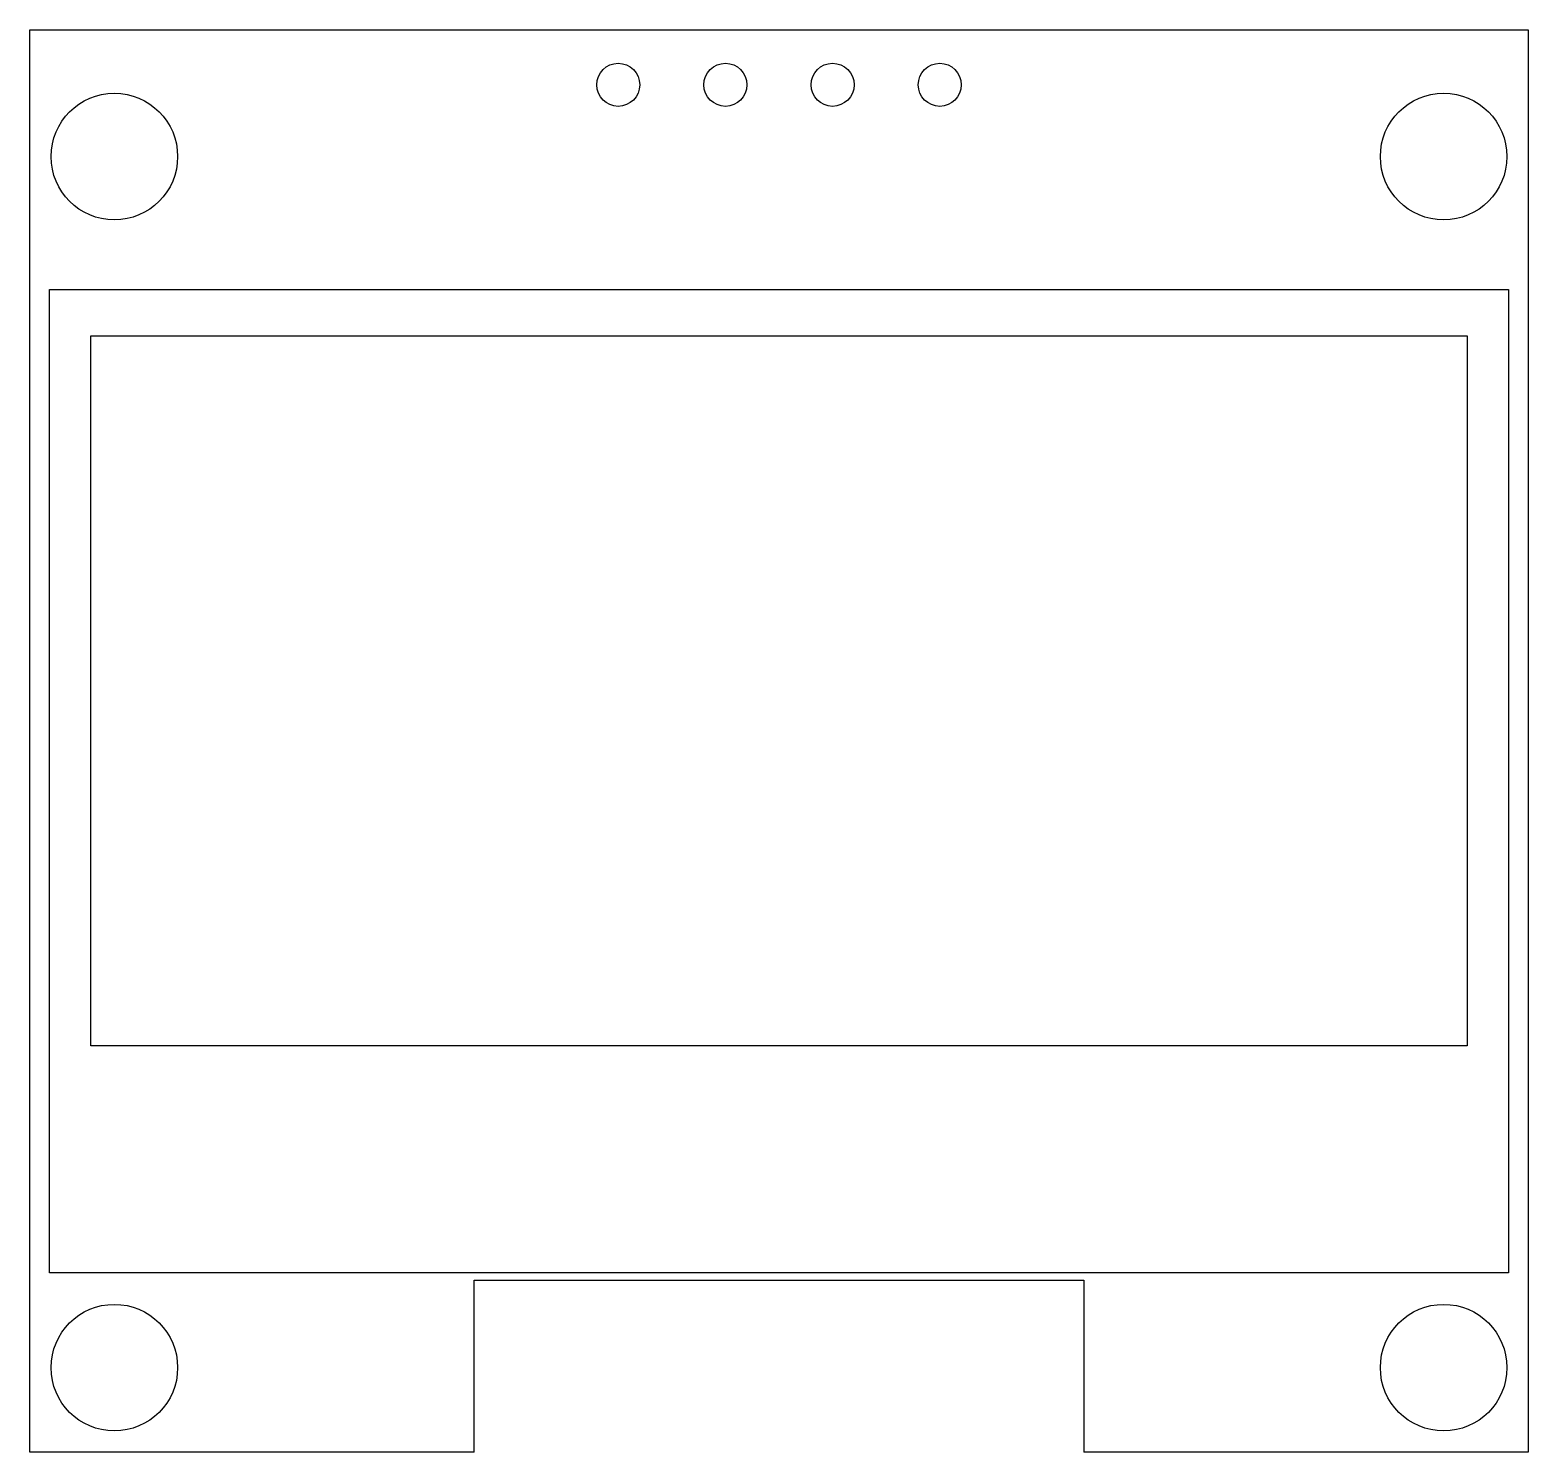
# Model space of a CAD drawing. Header units: inches. Extents: x -17.7 to 17.8, y -16.9 to 16.9.
import ezdxf

# ---------------------------------------------------------------- set-up
doc = ezdxf.new("R2010")
doc.units = ezdxf.units.IN
doc.header["$MEASUREMENT"] = 0
for name, color, linetype in [('hole', 9, 'Continuous'), ('PAD-PTH', 3, 'Continuous'), ('part', 2, 'Continuous')]:
    doc.layers.add(name, color=color, linetype=linetype)

msp = doc.modelspace()

# ---------------------------------------------------------------- linework, layer by layer
for points in [[(-17.285, 10.7), (17.285, 10.7), (17.285, -12.6), (-17.285, -12.6)], [(-16.305, 9.6), (16.305, 9.6), (16.305, -7.22), (-16.305, -7.22)]]:
    msp.add_lwpolyline(points, close=True)
at = {"layer": 'hole'}
for centre in [(-15.75, 13.85), (15.75, 13.85), (-15.75, -14.85), (15.75, -14.85)]:
    msp.add_circle(centre, 1.5, dxfattribs=at)
at = {"layer": 'PAD-PTH'}
for centre in [(-3.81, 15.55), (-1.27, 15.55), (1.27, 15.55), (3.81, 15.55)]:
    msp.add_circle(centre, 0.51, dxfattribs=at)
at = {"layer": 'part'}
for p, q in [((-7.22, -16.85), (-7.22, -12.78)), ((-7.22, -12.78), (7.22, -12.78)), ((7.22, -12.78), (7.22, -16.85))]:
    msp.add_line(p, q, dxfattribs=at)
msp.add_lwpolyline([(-7.22, -16.85), (-17.75, -16.85), (-17.75, 16.85), (17.75, 16.85), (17.75, -16.85), (7.22, -16.85)], dxfattribs=at)

doc.saveas('drawing.dxf')
